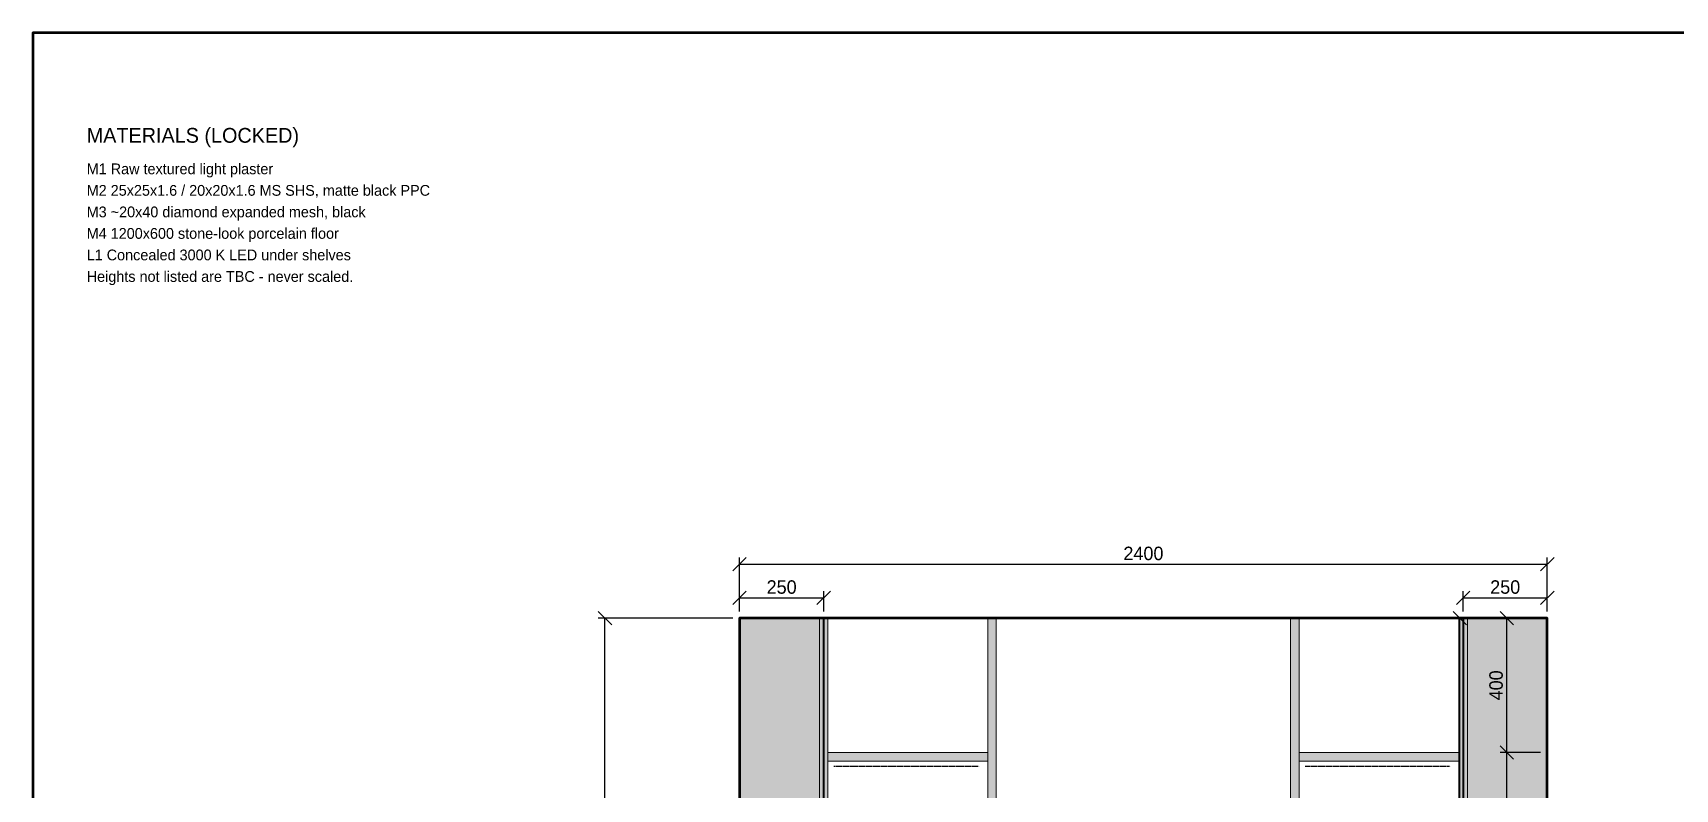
# Model space of a CAD drawing. Header units: millimetres. Extents: x 200 to 8200, y 200 to 5740.
# Drawn here: x 200 to 5080, y 3491 to 5740 of the extents above; entities that cross this region are included whole.
import ezdxf
from ezdxf.enums import TextEntityAlignment as Align

# ---------------------------------------------------------------- set-up
doc = ezdxf.new("R2010")
doc.units = ezdxf.units.MM
doc.header["$LTSCALE"] = 10
doc.linetypes.add('DOT', pattern=[0.508, 0, -0.508])
for name, color, linetype in [('A-DIMS', 4, 'Continuous'), ('A-FURN', 7, 'Continuous'), ('A-SHEET', 7, 'Continuous'), ('A-TEXT', 7, 'Continuous'), ('A-WALL', 8, 'Continuous'), ('E-LED', 7, 'Continuous')]:
    doc.layers.add(name, color=color, linetype=linetype)
doc.dimstyles.new('BF20', dxfattribs={"dimtxt": 40, "dimasz": 30, "dimexe": 20, "dimexo": 20, "dimgap": 12, "dimtad": 1, "dimdec": 0, "dimtsz": 20, "dimcen": 2.5, "dimazin": 3, "dimtfac": 1, "dimtmove": 0, "dimatfit": 3})

msp = doc.modelspace()

# ---------------------------------------------------------------- hatches: boundary and pattern name
at = {"layer": 'A-FURN'}
for points in [[(2300, 1400), (2550, 1400), (2550, 4000), (2300, 4000)], [(2537.5, 1400), (2562.5, 1400), (2562.5, 4000), (2537.5, 4000)], [(3037.5, 1400), (3062.5, 1400), (3062.5, 4000), (3037.5, 4000)], [(3937.5, 1400), (3962.5, 1400), (3962.5, 4000), (3937.5, 4000)], [(4437.5, 1400), (4462.5, 1400), (4462.5, 4000), (4437.5, 4000)], [(4450, 1400), (4700, 1400), (4700, 4000), (4450, 4000)], [(2562.5, 3575), (3037.5, 3575), (3037.5, 3600), (2562.5, 3600)], [(3962.5, 3575), (4437.5, 3575), (4437.5, 3600), (3962.5, 3600)]]:
    msp.add_hatch(color=8, dxfattribs=at).paths.add_polyline_path(points)

# ---------------------------------------------------------------- linework, layer by layer
at = {"layer": 'A-FURN', "linetype": 'CONTINUOUS', "lineweight": 35}
for points in [[(2300, 1400), (2550, 1400), (2550, 4000), (2300, 4000)], [(4450, 1400), (4700, 1400), (4700, 4000), (4450, 4000)]]:
    msp.add_lwpolyline(points, close=True, dxfattribs=at)
at = {"layer": 'A-FURN', "linetype": 'CONTINUOUS', "lineweight": 18}
for points in [[(2537.5, 1400), (2562.5, 1400), (2562.5, 4000), (2537.5, 4000)], [(3037.5, 1400), (3062.5, 1400), (3062.5, 4000), (3037.5, 4000)], [(3937.5, 1400), (3962.5, 1400), (3962.5, 4000), (3937.5, 4000)], [(4437.5, 1400), (4462.5, 1400), (4462.5, 4000), (4437.5, 4000)], [(2562.5, 3575), (3037.5, 3575), (3037.5, 3600), (2562.5, 3600)], [(3962.5, 3575), (4437.5, 3575), (4437.5, 3600), (3962.5, 3600)]]:
    msp.add_lwpolyline(points, close=True, dxfattribs=at)
at = {"layer": 'A-SHEET', "linetype": 'CONTINUOUS', "lineweight": 50}
msp.add_lwpolyline([(200, 200), (8200, 200), (8200, 5740), (200, 5740)], close=True, dxfattribs=at)
at = {"layer": 'A-WALL', "linetype": 'CONTINUOUS', "lineweight": 50}
msp.add_lwpolyline([(2300, 1400), (4700, 1400), (4700, 4000), (2300, 4000)], close=True, dxfattribs=at)
at = {"layer": 'E-LED', "linetype": 'DOT', "lineweight": 25}
for points in [[(2582.5, 3560), (3017.5, 3560)], [(3982.5, 3560), (4417.5, 3560)]]:
    msp.add_lwpolyline(points, dxfattribs=at)

# ---------------------------------------------------------------- texts
at = {"layer": 'A-TEXT'}
for s, height, p in [('MATERIALS (LOCKED)', 44, (360, 5400)), ('M1 Raw textured light plaster', 32, (360, 5310)), ('M2 25x25x1.6 / 20x20x1.6 MS SHS, matte black PPC', 32, (360, 5246)), ('M3 ~20x40 diamond expanded mesh, black', 32, (360, 5182)), ('M4 1200x600 stone-look porcelain floor', 32, (360, 5118)), ('L1 Concealed 3000 K LED under shelves', 32, (360, 5054)), ('Heights not listed are TBC - never scaled.', 32, (360, 4990))]:
    msp.add_text(s, height=height, dxfattribs=at).set_placement(p, align=Align.BOTTOM_LEFT)

# ---------------------------------------------------------------- dimensions: what is measured, and where the dimension line sits
at = {"layer": 'A-DIMS'}
for base, p1, p2 in [((2300, 4160), (2300, 4000), (4700, 4000)), ((2300, 4060), (2300, 4000), (2550, 4000)), ((4450, 4060), (4450, 4000), (4700, 4000))]:
    msp.add_linear_dim(base=base, p1=p1, p2=p2, dimstyle='BF20', dxfattribs=at).render()
for base, p1, p2 in [((1900, 1400), (2300, 1400), (2300, 4000)), ((4440, 1400), (4700, 1400), (4700, 4000)), ((4580, 3600), (4700, 3600), (4700, 4000)), ((4580, 3200), (4700, 3200), (4700, 3600))]:
    msp.add_linear_dim(base=base, p1=p1, p2=p2, angle=90, dimstyle='BF20', dxfattribs=at).render()

doc.saveas('drawing.dxf')
